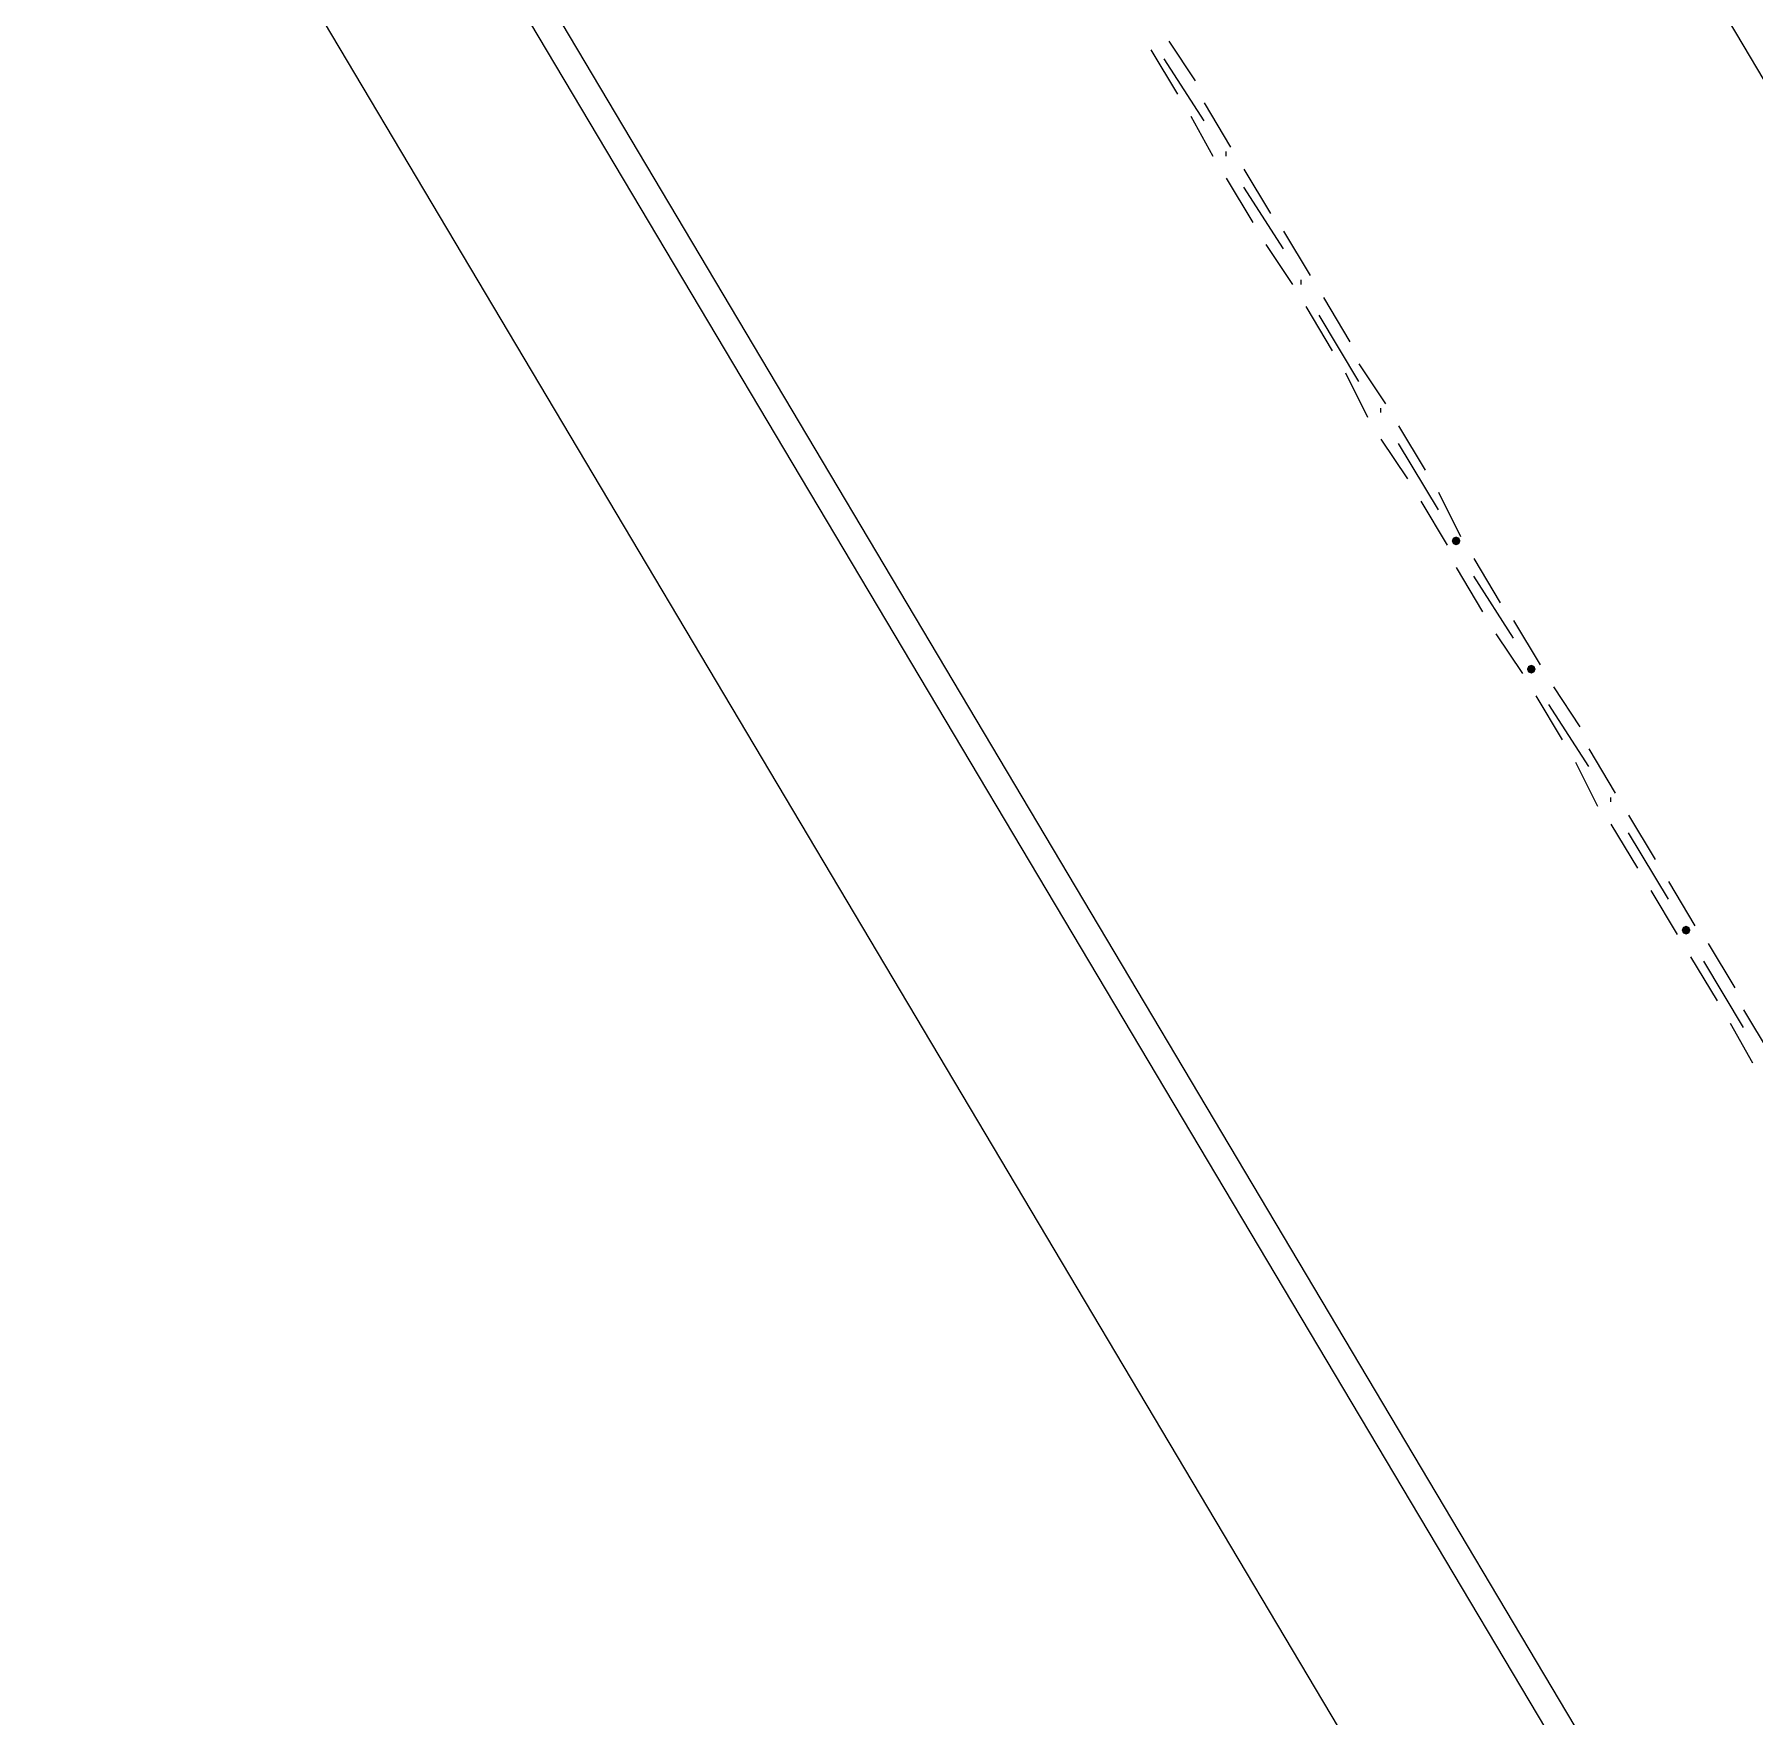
# Model space of a CAD drawing. Header units: millimetres. Extents: x 6 to 291, y 4 to 206.
# Drawn here: x 101.07 to 117.54, y 68.42 to 84.52 of the extents above; entities that cross this region are included whole.
import ezdxf

# ---------------------------------------------------------------- set-up
doc = ezdxf.new("R2010")
doc.units = ezdxf.units.MM
doc.layers.add('C00-00-00', color=7, linetype='Continuous')

msp = doc.modelspace()

# ---------------------------------------------------------------- hatches: boundary and pattern name
at = {"layer": 'C00-00-00'}
h = msp.add_hatch(color=256, dxfattribs=at)
h.dxf.hatch_style = 2
h.paths.add_polyline_path([(114.681001, 79.713665), (114.651103, 79.70123), (114.638667, 79.671332), (114.651103, 79.641434), (114.681001, 79.628999), (114.710898, 79.641434), (114.723334, 79.671332), (114.710898, 79.70123)])
h = msp.add_hatch(color=256, dxfattribs=at)
h.dxf.hatch_style = 2
h.paths.add_polyline_path([(115.400668, 78.486003), (115.37077, 78.473567), (115.358334, 78.443669), (115.37077, 78.413771), (115.400668, 78.401336), (115.430566, 78.413771), (115.443001, 78.443669), (115.430566, 78.473567)])
h = msp.add_hatch(color=256, dxfattribs=at)
h.dxf.hatch_style = 2
h.paths.add_polyline_path([(116.882336, 75.988336), (116.852438, 75.9759), (116.840003, 75.946002), (116.852438, 75.916104), (116.882336, 75.903669), (116.912234, 75.916104), (116.924669, 75.946002), (116.912234, 75.9759)])

# ---------------------------------------------------------------- linework, layer by layer
at = {"layer": 'C00-00-00', "lineweight": 5}
for points in [[(80.644997, 146.261667), (129.286004, 64.473665)], [(72.390002, 141.308671), (121.031001, 59.562999)], [(72.643999, 140.335006), (120.819337, 59.436004)], [(74.930003, 133.223005), (115.612331, 64.854665)], [(111.759998, 84.370334), (112.013996, 83.947)], [(111.929336, 84.455003), (112.183333, 84.074002)], [(112.268002, 83.693002), (111.887001, 84.285666)], [(112.268002, 83.862339), (112.522, 83.439004)], [(112.140999, 83.735336), (112.352671, 83.354336)], [(112.479665, 83.354336), (112.479665, 83.39667)], [(112.649003, 83.227333), (112.903, 82.804006)], [(112.479665, 83.142672), (112.733663, 82.719337)], [(113.030003, 82.465339), (112.649003, 83.058004)], [(112.860666, 82.507666), (113.114664, 82.126673)], [(113.030003, 82.634669), (113.284001, 82.211333)], [(113.199332, 82.126673), (113.199332, 82.168999)], [(113.241667, 81.915001), (113.495664, 81.491666)], [(113.411004, 81.99967), (113.665002, 81.576335)], [(113.74967, 81.195334), (113.36867, 81.830333)], [(113.74967, 81.364672), (114.003668, 80.983671)], [(113.622667, 81.280003), (113.834331, 80.856668)], [(113.961334, 80.899002), (113.961334, 80.941337)], [(114.130663, 80.772), (114.384669, 80.348673)], [(113.961334, 80.645005), (114.215331, 80.264004)], [(114.511663, 79.967672), (114.130663, 80.60267)], [(114.342334, 80.052333), (114.596332, 79.629006)], [(114.511663, 80.137001), (114.723335, 79.713666)], [(114.681001, 79.417334), (114.934998, 78.993999)], [(114.85033, 79.502003), (115.104336, 79.078668)], [(115.23133, 78.740001), (114.85033, 79.332666)], [(115.23133, 78.909339), (115.485336, 78.486004)], [(115.062001, 78.782336), (115.315999, 78.401335)], [(115.612331, 78.274332), (115.866337, 77.89334)], [(115.443002, 78.189672), (115.697, 77.766337)], [(115.950997, 77.512339), (115.569997, 78.105003)], [(115.950997, 77.681668), (116.205003, 77.258333)], [(115.824003, 77.554665), (116.035666, 77.131338)], [(116.162669, 77.173673), (116.162669, 77.215999)], [(116.162669, 76.962001), (116.416667, 76.538666)], [(116.331998, 77.04667), (116.586004, 76.623335)], [(116.712999, 76.242334), (116.331998, 76.877333)], [(116.712999, 76.411672), (116.966997, 75.988336)], [(116.54367, 76.327003), (116.797667, 75.903668)], [(117.093999, 75.818999), (117.347997, 75.395672)], [(116.92467, 75.692004), (117.178668, 75.268669)], [(117.432666, 75.014672), (117.051665, 75.64967)], [(117.432666, 75.184001), (117.686663, 74.760666)], [(117.305663, 75.057006), (117.517334, 74.676005)]]:
    msp.add_lwpolyline(points, dxfattribs=at)

doc.saveas('drawing.dxf')
